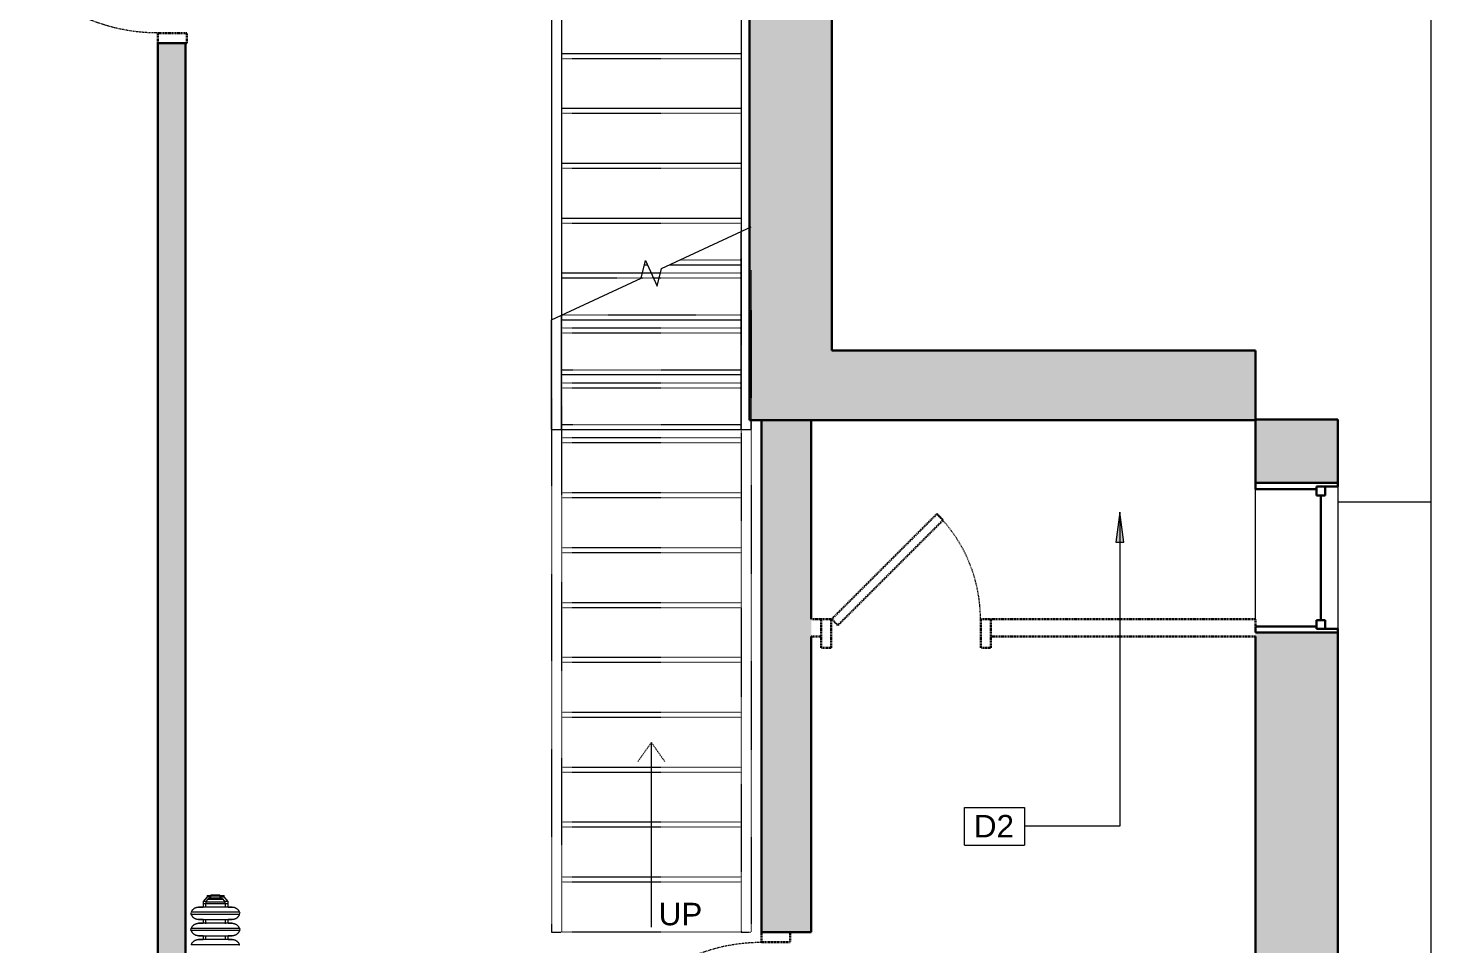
# Model space of a CAD drawing. Header units: inches. Extents: x -1176 to 1507, y -2527 to 978.
# Drawn here: x 1066.7 to 1347.8, y 178.3 to 362 of the extents above; entities that cross this region are included whole.
import ezdxf

# ---------------------------------------------------------------- set-up
doc = ezdxf.new("R2010")
doc.units = ezdxf.units.IN
doc.header["$MEASUREMENT"] = 0
for name, pattern in [('Dash 1_16_', [0.125, 0.0625, -0.0625]), ('Demolished', [0.1875, 0.125, -0.0625]), ('Overhead 1_16_', [0.101562, 0.0625, -0.039062])]:
    doc.linetypes.add(name, pattern=pattern)
for name, color, linetype, lineweight in [('A-ANNO-KEYN', 231, 'Continuous', 9), ('A-DETL', 90, 'Continuous', 9), ('A-DOOR', 31, 'Continuous', 18), ('A-DOOR-FRAM', 31, 'Continuous', 30), ('A-GENM', 13, 'Continuous', 18), ('A-GLAZ', 151, 'Continuous', 18), ('A-WALL', 113, 'Continuous', 18), ('A-WALL-PATT', 111, 'Continuous', 18), ('G-ANNO-TEXT', 231, 'Continuous', 9), ('I-WALL', 2, 'Continuous', 18), ('S-STRS', 31, 'Continuous', 18), ('S-STRS-MBND', 31, 'Demolished', 9)]:
    doc.layers.add(name, color=color, linetype=linetype, lineweight=lineweight)
doc.styles.add('Arial', font='arial.ttf', dxfattribs={"height": 4.5})
doc.styles.add('Swis721 Lt BT', font='swissl.ttf', dxfattribs={"height": 4.5})

# ---------------------------------------------------------------- blocks, each defined once
blk = doc.blocks.new('Single Flush - D2 2_6_ X 8_-8253009-3rd Floor Demo')
at = {"layer": 'A-DOOR', "color": 250, "linetype": 'Demolished', "lineweight": 30}
for p, q in [((-7.41, -21.59), (13.67, -0.51)), ((14.91, -1.75), (-6.17, -22.83)), ((13.67, -0.51), (14.91, -1.75)), ((-6.17, -22.83), (-7.41, -21.59))]:
    blk.add_line(p, q, dxfattribs=at)
at = {"layer": 'A-DOOR', "color": 7, "linetype": 'Demolished', "lineweight": 9}
blk.add_arc((14.91, -1.75), 29.81, 179.5, 225, dxfattribs=at)
at = {"layer": 'A-DOOR-FRAM', "color": 250, "linetype": 'Demolished'}
for p, q in [((-17, 4), (-17, -1.75)), ((-17, 4), (-15, 4)), ((-15, 4), (-15, -1.75)), ((15, 4), (15, -1.75)), ((15, 4), (17, 4)), ((17, 4), (17, -1.75)), ((-17, -1.75), (-15, -1.75)), ((15, -1.75), (17, -1.75))]:
    blk.add_line(p, q, dxfattribs=at)
blk = doc.blocks.new('Single Flush - OTJ_SOLIDFLUSH_ALUM 3_ 5-6692834-3rd Floor Demo')
at = {"layer": 'A-DOOR', "color": 250, "linetype": 'Demolished', "lineweight": 30}
for p, q in [((-7.62, 28.78), (-8.86, 27.54)), ((18.41, 2.75), (-7.62, 28.78)), ((-8.86, 27.54), (17.17, 1.51)), ((17.17, 1.51), (18.41, 2.75))]:
    blk.add_line(p, q, dxfattribs=at)
at = {"layer": 'A-DOOR', "color": 7, "linetype": 'Demolished', "lineweight": 9}
blk.add_arc((18.41, 2.75), 36.81, 135, 180.5, dxfattribs=at)
at = {"layer": 'A-DOOR-FRAM', "color": 250, "linetype": 'Demolished'}
for p, q in [((-20.5, -3), (-20.5, 2.75)), ((-20.5, 2.75), (-18.5, 2.75)), ((-18.5, -3), (-18.5, 2.75)), ((18.5, -3), (18.5, 2.75)), ((18.5, 2.75), (20.5, 2.75)), ((20.5, -3), (20.5, 2.75)), ((-20.5, -3), (-18.5, -3)), ((18.5, -3), (20.5, -3))]:
    blk.add_line(p, q, dxfattribs=at)
blk = doc.blocks.new('Double Hung - 30_ x 48_-6971309-3rd Floor Demo')
at = {"layer": 'A-GLAZ', "color": 8, "lineweight": 30}
for p, q in [((-15, 8.25), (-14.25, 8.25)), ((-14.25, 4), (-14.25, 8.25)), ((-14.25, 5.75), (-14.25, 4)), ((-14.25, 5.75), (-12.5, 5.75)), ((-12.5, 5.75), (-12.5, 4)), ((12.5, 5.75), (12.5, 4)), ((14.25, 5.75), (12.5, 5.75)), ((14.25, 4), (14.25, 8.25)), ((15, 8.25), (14.25, 8.25)), ((14.25, 5.75), (14.25, 4)), ((-14.25, 4), (-12.5, 4)), ((-14.25, 4), (-13.75, 4)), ((-13.75, -8.25), (-13.75, 4)), ((-12.5, 4.875), (12.5, 4.875)), ((14.25, 4), (12.5, 4)), ((13.75, 4), (14.25, 4)), ((13.75, 4), (13.75, -8.25)), ((-13.75, -8.25), (-15, -8.25)), ((13.75, -8.25), (15, -8.25))]:
    blk.add_line(p, q, dxfattribs=at)
blk = doc.blocks.new('Cast_Iron_Radiator_8182 - Cast_Iron_Radiator_8182-7588421-3rd Floor Demo')
at = {"layer": 'A-GENM', "lineweight": 9}
for p, q in [((7.47, 4.81), (7.44, 4.85)), ((7.47, 1), (7.47, 4.81)), ((10.31, 4.85), (10.28, 4.81)), ((10.28, 1), (10.28, 4.81)), ((10.38, 4.91), (10.38, 4.92)), ((10.5, 4.93), (10.46, 4.93)), ((10.54, 4.93), (10.5, 4.93)), ((10.72, 4.81), (10.69, 4.85)), ((10.72, 1), (10.72, 4.81)), ((13.56, 4.85), (13.53, 4.81)), ((13.53, 1), (13.53, 4.81)), ((13.75, 4.93), (13.71, 4.93)), ((13.79, 4.93), (13.75, 4.93)), ((13.97, 4.81), (13.94, 4.85)), ((13.97, 1), (13.97, 4.81)), ((7.47, -1), (7.47, 1)), ((9.32, 2), (8.43, 2)), ((9.25, 2.44), (8.5, 2.44)), ((8.5, -1), (8.5, 1)), ((9.25, 1), (9.25, -1)), ((10.28, -1), (10.28, 1)), ((10.72, -1), (10.72, 1)), ((12.57, 2), (11.68, 2)), ((12.5, 2.44), (11.75, 2.44)), ((11.75, -1), (11.75, 1)), ((12.5, 1), (12.5, -1)), ((13.53, -1), (13.53, 1)), ((13.97, -1), (13.97, 1)), ((15.7, 2), (14.93, 2)), ((15.7, 2.44), (15, 2.44)), ((15, -1), (15, 1)), ((16.11, 2.44), (15.7, 2.44)), ((15.7, 2.44), (15.7, 2.29)), ((15.7, 2.3), (15.7, 2.19)), ((15.7, 2.19), (15.7, 2.01)), ((15.7, 2), (15.7, -2)), ((16.07, 1.93), (15.7, 1.93)), ((16.62, 1.55), (16.07, 1.93)), ((16.07, 1.93), (16.07, -1.93)), ((17.06, 1.63), (16.11, 2.44)), ((16.11, 1.94), (16.11, 2.44)), ((16.85, 0.99), (16.62, 1.55)), ((16.62, 1.55), (16.62, -1.55)), ((17.27, 0.99), (16.85, 0.99)), ((16.85, 0.99), (16.85, -0.99)), ((17.31, 1.63), (17.06, 1.63)), ((17.06, 1.63), (17.06, 1.03)), ((17.45, 0.82), (17.27, 0.99)), ((17.27, 0.99), (17.27, -0.99)), ((17.31, 1.63), (17.31, 0.98)), ((17.45, 0.82), (17.45, -0.82)), ((7.47, -4.81), (7.47, -1)), ((8.43, -2), (9.32, -2)), ((8.5, -2.56), (9.25, -2.56)), ((10.28, -4.81), (10.28, -1)), ((10.72, -4.81), (10.72, -1)), ((11.68, -2), (12.57, -2)), ((11.75, -2.56), (12.5, -2.56)), ((13.53, -4.81), (13.53, -1)), ((13.97, -4.81), (13.97, -1)), ((14.93, -2), (15.7, -2)), ((15, -2.56), (15.7, -2.56)), ((15.7, -1.93), (16.07, -1.93)), ((15.7, -2.02), (15.7, -2.29)), ((15.7, -2.3), (15.7, -2.45)), ((15.7, -2.44), (15.7, -2.55)), ((15.7, -2.56), (15.7, -2.57)), ((15.7, -2.57), (16.11, -2.57)), ((16.07, -1.93), (16.62, -1.55)), ((16.11, -2.57), (17.06, -1.77)), ((16.11, -2.57), (16.11, -1.92)), ((16.62, -1.55), (16.85, -0.99)), ((16.85, -0.99), (17.27, -0.99)), ((17.06, -1.01), (17.06, -1.77)), ((17.06, -1.77), (17.31, -1.77)), ((17.27, -0.99), (17.45, -0.82)), ((17.31, -0.96), (17.31, -1.77)), ((7.44, -4.85), (7.47, -4.81)), ((10.28, -4.81), (10.31, -4.85)), ((10.46, -4.93), (10.5, -4.93)), ((10.5, -4.93), (10.54, -4.93)), ((10.69, -4.85), (10.72, -4.81)), ((13.53, -4.81), (13.56, -4.85)), ((13.71, -4.93), (13.75, -4.93)), ((13.75, -4.93), (13.79, -4.93)), ((13.94, -4.85), (13.97, -4.81))]:
    blk.add_line(p, q, dxfattribs=at)
at = {"layer": 'A-GENM', "lineweight": 9, "flags": 128}
for points in [[(7.42, 4.88), (7.43, 4.87), (7.43, 4.87), (7.43, 4.86), (7.44, 4.85), (7.44, 4.85)], [(7.47, 4.81), (7.52, 4.79), (7.58, 4.77), (7.64, 4.74), (7.69, 4.72), (7.74, 4.69), (7.79, 4.66)], [(7.79, 4.66), (7.84, 4.62), (7.89, 4.59), (7.94, 4.55), (7.99, 4.51), (8.03, 4.47), (8.07, 4.43), (8.11, 4.39), (8.15, 4.34), (8.19, 4.3), (8.23, 4.25), (8.26, 4.2), (8.29, 4.15), (8.32, 4.1), (8.35, 4.04), (8.37, 3.99), (8.4, 3.93), (8.42, 3.88), (8.44, 3.82), (8.45, 3.76), (8.47, 3.7), (8.48, 3.64), (8.49, 3.58), (8.5, 3.52), (8.5, 3.47), (8.5, 3.41), (8.5, 3.38)], [(8.5, 3.38), (8.5, 3.38), (8.5, 3.38), (8.5, 3.37), (8.5, 3.35), (8.5, 3.34), (8.5, 3.31), (8.5, 3.29), (8.5, 3.26), (8.5, 3.23), (8.5, 3.19), (8.5, 3.16), (8.5, 3.11), (8.5, 3.07), (8.5, 3.02), (8.5, 2.97), (8.5, 2.91), (8.5, 2.85), (8.5, 2.79), (8.5, 2.73), (8.5, 2.66), (8.5, 2.59), (8.5, 2.52), (8.5, 2.44)], [(8.5, 1), (8.5, 1.1), (8.5, 1.19), (8.5, 1.29), (8.5, 1.38), (8.5, 1.47), (8.5, 1.57), (8.5, 1.66), (8.5, 1.75), (8.5, 1.84), (8.5, 1.93), (8.5, 2.02), (8.5, 2.1), (8.5, 2.18), (8.5, 2.27), (8.5, 2.35), (8.5, 2.42), (8.5, 2.5), (8.5, 2.57), (8.5, 2.64), (8.5, 2.71), (8.5, 2.77), (8.5, 2.84), (8.5, 2.9), (8.5, 2.95), (8.5, 3.01), (8.5, 3.06), (8.5, 3.1), (8.5, 3.15), (8.5, 3.18), (8.5, 3.22), (8.5, 3.25), (8.5, 3.28), (8.5, 3.31), (8.5, 3.33), (8.5, 3.35), (8.5, 3.36), (8.5, 3.37), (8.5, 3.38), (8.5, 3.38), (8.5, 3.38)], [(9.25, 3.38), (9.25, 3.44), (9.25, 3.5), (9.26, 3.56), (9.27, 3.62), (9.28, 3.68), (9.29, 3.74), (9.31, 3.8), (9.32, 3.85), (9.34, 3.91), (9.37, 3.97), (9.39, 4.02), (9.42, 4.08), (9.45, 4.13), (9.48, 4.18), (9.51, 4.23), (9.54, 4.28), (9.58, 4.33), (9.62, 4.37), (9.66, 4.42), (9.7, 4.46), (9.75, 4.5), (9.79, 4.54), (9.84, 4.58), (9.89, 4.61), (9.94, 4.65), (9.99, 4.68), (10.04, 4.71), (10.09, 4.73), (10.15, 4.76), (10.2, 4.78), (10.26, 4.8)], [(9.25, 2.44), (9.25, 2.5), (9.25, 2.57), (9.25, 2.64), (9.25, 2.71), (9.25, 2.77), (9.25, 2.84), (9.25, 2.9), (9.25, 2.95), (9.25, 3.01), (9.25, 3.06), (9.25, 3.1), (9.25, 3.15), (9.25, 3.18), (9.25, 3.22), (9.25, 3.25), (9.25, 3.28), (9.25, 3.31), (9.25, 3.33), (9.25, 3.35), (9.25, 3.36), (9.25, 3.37), (9.25, 3.38), (9.25, 3.38), (9.25, 3.38)], [(9.25, 3.38), (9.25, 3.38), (9.25, 3.38), (9.25, 3.37), (9.25, 3.35), (9.25, 3.34), (9.25, 3.31), (9.25, 3.29), (9.25, 3.26), (9.25, 3.23), (9.25, 3.19), (9.25, 3.16), (9.25, 3.11), (9.25, 3.07), (9.25, 3.02), (9.25, 2.97), (9.25, 2.91), (9.25, 2.85), (9.25, 2.79), (9.25, 2.73), (9.25, 2.66), (9.25, 2.59), (9.25, 2.52), (9.25, 2.44), (9.25, 2.37), (9.25, 2.29), (9.25, 2.21), (9.25, 2.12), (9.25, 2.04), (9.25, 1.95), (9.25, 1.86), (9.25, 1.77), (9.25, 1.68), (9.25, 1.59), (9.25, 1.5), (9.25, 1.41), (9.25, 1.31), (9.25, 1.22), (9.25, 1.12), (9.25, 1.03), (9.25, 1)], [(10.31, 4.85), (10.31, 4.85), (10.32, 4.86), (10.32, 4.87), (10.33, 4.87), (10.33, 4.88)], [(10.34, 4.89), (10.35, 4.89), (10.35, 4.9), (10.36, 4.9), (10.37, 4.9)], [(10.38, 4.92), (10.39, 4.92), (10.4, 4.92), (10.41, 4.92), (10.41, 4.93)], [(10.59, 4.93), (10.6, 4.92), (10.6, 4.92), (10.61, 4.92), (10.62, 4.91), (10.62, 4.91)], [(10.64, 4.9), (10.64, 4.9), (10.65, 4.9), (10.65, 4.89), (10.66, 4.89)], [(10.67, 4.88), (10.68, 4.87), (10.68, 4.87), (10.68, 4.86), (10.69, 4.85), (10.69, 4.85)], [(10.72, 4.81), (10.77, 4.79), (10.83, 4.77), (10.89, 4.74), (10.94, 4.72), (10.99, 4.69), (11.04, 4.66), (11.09, 4.62), (11.14, 4.59), (11.19, 4.55), (11.24, 4.51), (11.28, 4.47), (11.32, 4.43), (11.36, 4.39), (11.4, 4.34), (11.44, 4.3), (11.48, 4.25), (11.51, 4.2), (11.54, 4.15), (11.57, 4.1), (11.6, 4.04), (11.62, 3.99), (11.65, 3.93), (11.67, 3.88), (11.69, 3.82), (11.7, 3.76), (11.72, 3.7), (11.73, 3.64), (11.74, 3.58), (11.75, 3.52), (11.75, 3.47), (11.75, 3.41), (11.75, 3.38)], [(11.75, 3.38), (11.75, 3.38), (11.75, 3.38), (11.75, 3.37), (11.75, 3.35), (11.75, 3.34), (11.75, 3.31), (11.75, 3.29), (11.75, 3.26), (11.75, 3.23), (11.75, 3.19), (11.75, 3.16), (11.75, 3.11), (11.75, 3.07), (11.75, 3.02), (11.75, 2.97), (11.75, 2.91), (11.75, 2.85), (11.75, 2.79), (11.75, 2.73), (11.75, 2.66), (11.75, 2.59), (11.75, 2.52), (11.75, 2.44)], [(11.75, 1), (11.75, 1.1), (11.75, 1.19), (11.75, 1.29), (11.75, 1.38), (11.75, 1.47), (11.75, 1.57), (11.75, 1.66), (11.75, 1.75), (11.75, 1.84), (11.75, 1.93), (11.75, 2.02), (11.75, 2.1), (11.75, 2.18), (11.75, 2.27), (11.75, 2.35), (11.75, 2.42), (11.75, 2.5), (11.75, 2.57), (11.75, 2.64), (11.75, 2.71), (11.75, 2.77), (11.75, 2.84), (11.75, 2.9), (11.75, 2.95), (11.75, 3.01), (11.75, 3.06), (11.75, 3.1), (11.75, 3.15), (11.75, 3.18), (11.75, 3.22), (11.75, 3.25), (11.75, 3.28), (11.75, 3.31), (11.75, 3.33), (11.75, 3.35), (11.75, 3.36), (11.75, 3.37), (11.75, 3.38), (11.75, 3.38), (11.75, 3.38)], [(12.5, 3.38), (12.5, 3.44), (12.5, 3.5), (12.51, 3.56), (12.52, 3.62), (12.53, 3.68), (12.54, 3.74), (12.56, 3.8), (12.57, 3.85), (12.59, 3.91), (12.62, 3.97), (12.64, 4.02), (12.67, 4.08), (12.7, 4.13), (12.73, 4.18), (12.76, 4.23), (12.79, 4.28), (12.83, 4.33), (12.87, 4.37), (12.91, 4.42), (12.95, 4.46), (13, 4.5), (13.04, 4.54), (13.09, 4.58), (13.14, 4.61), (13.19, 4.65), (13.24, 4.68), (13.29, 4.71), (13.34, 4.73), (13.4, 4.76), (13.45, 4.78), (13.51, 4.8)], [(12.5, 2.44), (12.5, 2.5), (12.5, 2.57), (12.5, 2.64), (12.5, 2.71), (12.5, 2.77), (12.5, 2.84), (12.5, 2.9), (12.5, 2.95), (12.5, 3.01), (12.5, 3.06), (12.5, 3.1), (12.5, 3.15), (12.5, 3.18), (12.5, 3.22), (12.5, 3.25), (12.5, 3.28), (12.5, 3.31), (12.5, 3.33), (12.5, 3.35), (12.5, 3.36), (12.5, 3.37), (12.5, 3.38), (12.5, 3.38), (12.5, 3.38)], [(12.5, 3.38), (12.5, 3.38), (12.5, 3.38), (12.5, 3.37), (12.5, 3.35), (12.5, 3.34), (12.5, 3.31), (12.5, 3.29), (12.5, 3.26), (12.5, 3.23), (12.5, 3.19), (12.5, 3.16), (12.5, 3.11), (12.5, 3.07), (12.5, 3.02), (12.5, 2.97), (12.5, 2.91), (12.5, 2.85), (12.5, 2.79), (12.5, 2.73), (12.5, 2.66), (12.5, 2.59), (12.5, 2.52), (12.5, 2.44), (12.5, 2.37), (12.5, 2.29), (12.5, 2.21), (12.5, 2.12), (12.5, 2.04), (12.5, 1.95), (12.5, 1.86), (12.5, 1.77), (12.5, 1.68), (12.5, 1.59), (12.5, 1.5), (12.5, 1.41), (12.5, 1.31), (12.5, 1.22), (12.5, 1.12), (12.5, 1.03), (12.5, 1)], [(13.56, 4.85), (13.56, 4.85), (13.57, 4.86), (13.57, 4.87), (13.58, 4.87), (13.58, 4.88)], [(13.59, 4.89), (13.6, 4.89), (13.6, 4.9), (13.61, 4.9), (13.62, 4.9)], [(13.63, 4.91), (13.63, 4.92), (13.64, 4.92), (13.65, 4.92), (13.66, 4.92), (13.66, 4.93)], [(13.84, 4.93), (13.85, 4.92), (13.85, 4.92), (13.86, 4.92), (13.87, 4.91), (13.87, 4.91)], [(13.89, 4.9), (13.89, 4.9), (13.9, 4.9), (13.9, 4.89), (13.91, 4.89)], [(13.92, 4.88), (13.93, 4.87), (13.93, 4.87), (13.93, 4.86), (13.94, 4.85), (13.94, 4.85)], [(13.97, 4.81), (14.02, 4.79), (14.08, 4.77), (14.14, 4.74), (14.19, 4.72), (14.24, 4.69), (14.29, 4.66), (14.34, 4.62), (14.39, 4.59), (14.44, 4.55), (14.49, 4.51), (14.53, 4.47), (14.57, 4.43), (14.61, 4.39), (14.65, 4.34), (14.69, 4.3), (14.73, 4.25), (14.76, 4.2), (14.79, 4.15), (14.82, 4.1), (14.85, 4.04), (14.87, 3.99), (14.9, 3.93), (14.92, 3.88), (14.94, 3.82), (14.95, 3.76), (14.97, 3.7), (14.98, 3.64), (14.99, 3.58), (15, 3.52), (15, 3.47), (15, 3.41), (15, 3.38)], [(15, 3.38), (15, 3.38), (15, 3.38), (15, 3.37), (15, 3.35), (15, 3.34), (15, 3.31), (15, 3.29), (15, 3.26), (15, 3.23), (15, 3.19), (15, 3.16), (15, 3.11), (15, 3.07), (15, 3.02), (15, 2.97), (15, 2.91), (15, 2.85), (15, 2.79), (15, 2.73), (15, 2.66), (15, 2.59), (15, 2.52), (15, 2.44)], [(15, 1), (15, 1.1), (15, 1.19), (15, 1.29), (15, 1.38), (15, 1.47), (15, 1.57), (15, 1.66), (15, 1.75), (15, 1.84), (15, 1.93), (15, 2.02), (15, 2.1), (15, 2.18), (15, 2.27), (15, 2.35), (15, 2.42), (15, 2.5), (15, 2.57), (15, 2.64), (15, 2.71), (15, 2.77), (15, 2.84), (15, 2.9), (15, 2.95), (15, 3.01), (15, 3.06), (15, 3.1), (15, 3.15), (15, 3.18), (15, 3.22), (15, 3.25), (15, 3.28), (15, 3.31), (15, 3.33), (15, 3.35), (15, 3.36), (15, 3.37), (15, 3.38), (15, 3.38), (15, 3.38)], [(8.5, -3.38), (8.5, -3.38), (8.5, -3.38), (8.5, -3.37), (8.5, -3.35), (8.5, -3.34), (8.5, -3.31), (8.5, -3.29), (8.5, -3.26), (8.5, -3.23), (8.5, -3.19), (8.5, -3.16), (8.5, -3.11), (8.5, -3.07), (8.5, -3.02), (8.5, -2.97), (8.5, -2.91), (8.5, -2.85), (8.5, -2.79), (8.5, -2.73), (8.5, -2.66), (8.5, -2.59), (8.5, -2.52), (8.5, -2.44), (8.5, -2.37), (8.5, -2.29), (8.5, -2.21), (8.5, -2.12), (8.5, -2.04), (8.5, -1.95), (8.5, -1.86), (8.5, -1.77), (8.5, -1.68), (8.5, -1.59), (8.5, -1.5), (8.5, -1.41), (8.5, -1.31), (8.5, -1.22), (8.5, -1.12), (8.5, -1.03), (8.5, -1)], [(8.5, -2.57), (8.5, -2.57), (8.5, -2.64), (8.5, -2.71), (8.5, -2.77), (8.5, -2.84), (8.5, -2.9), (8.5, -2.95), (8.5, -3.01), (8.5, -3.06), (8.5, -3.1), (8.5, -3.15), (8.5, -3.18), (8.5, -3.22), (8.5, -3.25), (8.5, -3.28), (8.5, -3.31), (8.5, -3.33), (8.5, -3.35), (8.5, -3.36), (8.5, -3.37), (8.5, -3.38), (8.5, -3.38), (8.5, -3.38)], [(9.25, -1), (9.25, -1.1), (9.25, -1.19), (9.25, -1.29), (9.25, -1.38), (9.25, -1.47), (9.25, -1.57), (9.25, -1.66), (9.25, -1.75), (9.25, -1.84), (9.25, -1.93), (9.25, -2.02), (9.25, -2.1), (9.25, -2.18), (9.25, -2.27), (9.25, -2.35), (9.25, -2.42), (9.25, -2.5), (9.25, -2.57), (9.25, -2.64), (9.25, -2.71), (9.25, -2.77), (9.25, -2.84), (9.25, -2.9), (9.25, -2.95), (9.25, -3.01), (9.25, -3.06), (9.25, -3.1), (9.25, -3.15), (9.25, -3.18), (9.25, -3.22), (9.25, -3.25), (9.25, -3.28), (9.25, -3.31), (9.25, -3.33), (9.25, -3.35), (9.25, -3.36), (9.25, -3.37), (9.25, -3.38), (9.25, -3.38), (9.25, -3.38)], [(9.25, -3.38), (9.25, -3.38), (9.25, -3.38), (9.25, -3.37), (9.25, -3.35), (9.25, -3.34), (9.25, -3.31), (9.25, -3.29), (9.25, -3.26), (9.25, -3.23), (9.25, -3.19), (9.25, -3.16), (9.25, -3.11), (9.25, -3.07), (9.25, -3.02), (9.25, -2.97), (9.25, -2.91), (9.25, -2.85), (9.25, -2.79), (9.25, -2.73), (9.25, -2.66), (9.25, -2.59), (9.25, -2.57)], [(11.75, -3.38), (11.75, -3.38), (11.75, -3.38), (11.75, -3.37), (11.75, -3.35), (11.75, -3.34), (11.75, -3.31), (11.75, -3.29), (11.75, -3.26), (11.75, -3.23), (11.75, -3.19), (11.75, -3.16), (11.75, -3.11), (11.75, -3.07), (11.75, -3.02), (11.75, -2.97), (11.75, -2.91), (11.75, -2.85), (11.75, -2.79), (11.75, -2.73), (11.75, -2.66), (11.75, -2.59), (11.75, -2.52), (11.75, -2.44), (11.75, -2.37), (11.75, -2.29), (11.75, -2.21), (11.75, -2.12), (11.75, -2.04), (11.75, -1.95), (11.75, -1.86), (11.75, -1.77), (11.75, -1.68), (11.75, -1.59), (11.75, -1.5), (11.75, -1.41), (11.75, -1.31), (11.75, -1.22), (11.75, -1.12), (11.75, -1.03), (11.75, -1)], [(11.75, -2.57), (11.75, -2.57), (11.75, -2.64), (11.75, -2.71), (11.75, -2.77), (11.75, -2.84), (11.75, -2.9), (11.75, -2.95), (11.75, -3.01), (11.75, -3.06), (11.75, -3.1), (11.75, -3.15), (11.75, -3.18), (11.75, -3.22), (11.75, -3.25), (11.75, -3.28), (11.75, -3.31), (11.75, -3.33), (11.75, -3.35), (11.75, -3.36), (11.75, -3.37), (11.75, -3.38), (11.75, -3.38), (11.75, -3.38)], [(12.5, -1), (12.5, -1.1), (12.5, -1.19), (12.5, -1.29), (12.5, -1.38), (12.5, -1.47), (12.5, -1.57), (12.5, -1.66), (12.5, -1.75), (12.5, -1.84), (12.5, -1.93), (12.5, -2.02), (12.5, -2.1), (12.5, -2.18), (12.5, -2.27), (12.5, -2.35), (12.5, -2.42), (12.5, -2.5), (12.5, -2.57), (12.5, -2.64), (12.5, -2.71), (12.5, -2.77), (12.5, -2.84), (12.5, -2.9), (12.5, -2.95), (12.5, -3.01), (12.5, -3.06), (12.5, -3.1), (12.5, -3.15), (12.5, -3.18), (12.5, -3.22), (12.5, -3.25), (12.5, -3.28), (12.5, -3.31), (12.5, -3.33), (12.5, -3.35), (12.5, -3.36), (12.5, -3.37), (12.5, -3.38), (12.5, -3.38), (12.5, -3.38)], [(12.5, -3.38), (12.5, -3.38), (12.5, -3.38), (12.5, -3.37), (12.5, -3.35), (12.5, -3.34), (12.5, -3.31), (12.5, -3.29), (12.5, -3.26), (12.5, -3.23), (12.5, -3.19), (12.5, -3.16), (12.5, -3.11), (12.5, -3.07), (12.5, -3.02), (12.5, -2.97), (12.5, -2.91), (12.5, -2.85), (12.5, -2.79), (12.5, -2.73), (12.5, -2.66), (12.5, -2.59), (12.5, -2.57)], [(15, -3.38), (15, -3.38), (15, -3.38), (15, -3.37), (15, -3.35), (15, -3.34), (15, -3.31), (15, -3.29), (15, -3.26), (15, -3.23), (15, -3.19), (15, -3.16), (15, -3.11), (15, -3.07), (15, -3.02), (15, -2.97), (15, -2.91), (15, -2.85), (15, -2.79), (15, -2.73), (15, -2.66), (15, -2.59), (15, -2.52), (15, -2.44), (15, -2.37), (15, -2.29), (15, -2.21), (15, -2.12), (15, -2.04), (15, -1.95), (15, -1.86), (15, -1.77), (15, -1.68), (15, -1.59), (15, -1.5), (15, -1.41), (15, -1.31), (15, -1.22), (15, -1.12), (15, -1.03), (15, -1)], [(15, -2.57), (15, -2.57), (15, -2.64), (15, -2.71), (15, -2.77), (15, -2.84), (15, -2.9), (15, -2.95), (15, -3.01), (15, -3.06), (15, -3.1), (15, -3.15), (15, -3.18), (15, -3.22), (15, -3.25), (15, -3.28), (15, -3.31), (15, -3.33), (15, -3.35), (15, -3.36), (15, -3.37), (15, -3.38), (15, -3.38), (15, -3.38)], [(7.44, -4.85), (7.44, -4.85), (7.43, -4.86), (7.43, -4.87), (7.42, -4.87), (7.42, -4.88)], [(8.5, -3.38), (8.5, -3.44), (8.5, -3.5), (8.49, -3.56), (8.48, -3.62), (8.47, -3.68), (8.46, -3.74), (8.44, -3.8), (8.43, -3.85), (8.41, -3.91), (8.38, -3.97), (8.36, -4.02), (8.33, -4.08), (8.3, -4.13), (8.27, -4.18), (8.24, -4.23), (8.21, -4.28), (8.17, -4.33), (8.13, -4.37), (8.09, -4.42), (8.05, -4.46), (8, -4.5), (7.96, -4.54), (7.91, -4.58), (7.86, -4.61), (7.81, -4.65), (7.76, -4.68), (7.71, -4.71), (7.66, -4.73), (7.6, -4.76), (7.55, -4.78), (7.49, -4.8)], [(10.28, -4.81), (10.23, -4.79), (10.17, -4.77), (10.11, -4.74), (10.06, -4.72), (10.01, -4.69), (9.96, -4.66), (9.91, -4.62), (9.86, -4.59), (9.81, -4.55), (9.76, -4.51), (9.72, -4.47), (9.68, -4.43), (9.64, -4.39), (9.6, -4.34), (9.56, -4.3), (9.52, -4.25), (9.49, -4.2), (9.46, -4.15), (9.43, -4.1), (9.4, -4.04), (9.38, -3.99), (9.35, -3.93), (9.33, -3.88), (9.31, -3.82), (9.3, -3.76), (9.28, -3.7), (9.27, -3.64), (9.26, -3.58), (9.25, -3.52), (9.25, -3.47), (9.25, -3.41), (9.25, -3.38)], [(10.33, -4.88), (10.32, -4.87), (10.32, -4.87), (10.32, -4.86), (10.31, -4.85), (10.31, -4.85)], [(10.36, -4.9), (10.36, -4.9), (10.35, -4.9), (10.35, -4.89), (10.34, -4.89)], [(10.41, -4.93), (10.4, -4.92), (10.4, -4.92), (10.39, -4.92), (10.38, -4.91), (10.38, -4.91)], [(10.62, -4.91), (10.62, -4.92), (10.61, -4.92), (10.6, -4.92), (10.59, -4.92), (10.59, -4.93)], [(10.66, -4.89), (10.65, -4.89), (10.65, -4.9), (10.64, -4.9), (10.63, -4.9)], [(10.69, -4.85), (10.69, -4.85), (10.68, -4.86), (10.68, -4.87), (10.67, -4.87), (10.67, -4.88)], [(11.75, -3.38), (11.75, -3.44), (11.75, -3.5), (11.74, -3.56), (11.73, -3.62), (11.72, -3.68), (11.71, -3.74), (11.69, -3.8), (11.68, -3.85), (11.66, -3.91), (11.63, -3.97), (11.61, -4.02), (11.58, -4.08), (11.55, -4.13), (11.52, -4.18), (11.49, -4.23), (11.46, -4.28), (11.42, -4.33), (11.38, -4.37), (11.34, -4.42), (11.3, -4.46), (11.25, -4.5), (11.21, -4.54), (11.16, -4.58), (11.11, -4.61), (11.06, -4.65), (11.01, -4.68), (10.96, -4.71), (10.91, -4.73), (10.85, -4.76), (10.8, -4.78), (10.74, -4.8)], [(13.53, -4.81), (13.48, -4.79), (13.42, -4.77), (13.36, -4.74), (13.31, -4.72), (13.26, -4.69), (13.21, -4.66), (13.16, -4.62), (13.11, -4.59), (13.06, -4.55), (13.01, -4.51), (12.97, -4.47), (12.93, -4.43), (12.89, -4.39), (12.85, -4.34), (12.81, -4.3), (12.77, -4.25), (12.74, -4.2), (12.71, -4.15), (12.68, -4.1), (12.65, -4.04), (12.63, -3.99), (12.6, -3.93), (12.58, -3.88), (12.56, -3.82), (12.55, -3.76), (12.53, -3.7), (12.52, -3.64), (12.51, -3.58), (12.5, -3.52), (12.5, -3.47), (12.5, -3.41), (12.5, -3.38)], [(13.58, -4.88), (13.57, -4.87), (13.57, -4.87), (13.57, -4.86), (13.56, -4.85), (13.56, -4.85)], [(13.61, -4.9), (13.61, -4.9), (13.6, -4.9), (13.6, -4.89), (13.59, -4.89)], [(13.66, -4.93), (13.65, -4.92), (13.65, -4.92), (13.64, -4.92), (13.63, -4.91), (13.63, -4.91)], [(13.87, -4.91), (13.87, -4.92), (13.86, -4.92), (13.85, -4.92), (13.84, -4.92), (13.84, -4.93)], [(13.91, -4.89), (13.9, -4.89), (13.9, -4.9), (13.89, -4.9), (13.88, -4.9)], [(13.94, -4.85), (13.94, -4.85), (13.93, -4.86), (13.93, -4.87), (13.92, -4.87), (13.92, -4.88)], [(15, -3.38), (15, -3.44), (15, -3.5), (14.99, -3.56), (14.98, -3.62), (14.97, -3.68), (14.96, -3.74), (14.94, -3.8), (14.93, -3.85), (14.91, -3.91), (14.88, -3.97), (14.86, -4.02), (14.83, -4.08), (14.8, -4.13), (14.77, -4.18), (14.74, -4.23), (14.71, -4.28), (14.67, -4.33), (14.63, -4.37), (14.59, -4.42), (14.55, -4.46), (14.5, -4.5), (14.46, -4.54), (14.41, -4.58), (14.36, -4.61), (14.31, -4.65), (14.26, -4.68), (14.21, -4.71), (14.16, -4.73), (14.1, -4.76), (14.05, -4.78), (13.99, -4.8)]]:
    blk.add_lwpolyline(points, dxfattribs=at)
blk = doc.blocks.new('Single Flush - OTJ_SOLIDFLUSH_ALUM 3 - FR-8111013-3rd Floor Demo')
at = {"layer": 'A-DOOR', "color": 250, "linetype": 'Demolished', "lineweight": 30}
for p, q in [((-8.65, -29.09), (16.67, -3.76)), ((17.91, -5), (-7.42, -30.32)), ((16.67, -3.76), (17.91, -5)), ((-7.42, -30.32), (-8.65, -29.09))]:
    blk.add_line(p, q, dxfattribs=at)
at = {"layer": 'A-DOOR', "color": 7, "linetype": 'Demolished', "lineweight": 9}
blk.add_arc((17.91, -5), 35.81, 179.5, 225, dxfattribs=at)
at = {"layer": 'A-DOOR-FRAM', "color": 250, "linetype": 'Demolished'}
for p, q in [((-20, 0.75), (-20, -5)), ((-20, 0.75), (-18, 0.75)), ((-18, 0.75), (-18, -5)), ((18, 0.75), (18, -5)), ((18, 0.75), (20, 0.75)), ((20, 0.75), (20, -5)), ((-20, -5), (-18, -5)), ((18, -5), (20, -5))]:
    blk.add_line(p, q, dxfattribs=at)
blk = doc.blocks.new('Keynote Tag - Keynote Number - Boxed-135510-3rd Floor Demo')
at = {"layer": 'A-ANNO-KEYN'}
for p, q in [((-0.125, -0.0792), (-0.125, 0.0781)), ((-0.125, 0.0781), (0.125, 0.0781)), ((0.125, 0.0781), (0.125, -0.0792)), ((-0.125, -0.0792), (0.125, -0.0792))]:
    blk.add_line(p, q, dxfattribs=at)

msp = doc.modelspace()

# ---------------------------------------------------------------- hatches: boundary and pattern name
at = {"layer": 'A-ANNO-KEYN'}
msp.add_hatch(color=256, dxfattribs=at).paths.add_polyline_path([(1285.47, 265.01), (1284.68, 259.01), (1286.26, 259.01)], flags=0)
at = {"layer": 'A-WALL-PATT', "lineweight": 9}
h = msp.add_hatch(color=7, dxfattribs=at)
h.paths.add_polyline_path([(1227.74, 283.44), (1227.74, 398.44), (1211.24, 398.44), (1211.24, 283.44)], flags=0)
h.paths.add_polyline_path([(1211.24, 422.44), (1227.74, 422.44), (1227.74, 590.51), (1211.24, 590.51), (1211.24, 428.36)], flags=0)
h = msp.add_hatch(color=7, dxfattribs=at)
h.paths.add_polyline_path([(1092.74, 113.89), (1098.24, 113.89), (1098.24, 359.01), (1092.74, 359.01), (1092.74, 126.58)], flags=0)
h.paths.add_polyline_path([(1092.74, 400.01), (1098.24, 400.01), (1098.24, 566.64), (1092.74, 566.64), (1092.74, 428.36)], flags=0)
msp.add_hatch(color=7, dxfattribs=at).paths.add_polyline_path([(1312.65, 283.44), (1312.65, 297.44), (1227.74, 297.44), (1227.74, 283.44), (1271.58, 283.44)], flags=0)
h = msp.add_hatch(color=7, dxfattribs=at)
h.paths.add_polyline_path([(1219.14, 113.89), (1219.95, 114.89), (1213.65, 114.89), (1213.65, 113.89)], flags=0)
h.paths.add_polyline_path([(1223.65, 180.89), (1223.65, 283.44), (1213.65, 283.44), (1213.65, 180.89)], flags=0)
h = msp.add_hatch(color=7, dxfattribs=at)
h.paths.add_polyline_path([(1312.65, 113.89), (1329.15, 113.89), (1329.15, 123.89), (1312.65, 123.89)], flags=0)
h.paths.add_polyline_path([(1329.15, 153.89), (1329.15, 240.89), (1312.65, 240.89), (1312.65, 153.89)], flags=0)
h.paths.add_polyline_path([(1329.15, 270.89), (1329.15, 283.6), (1312.65, 283.6), (1312.65, 270.89)], flags=0)

# ---------------------------------------------------------------- linework, layer by layer
at = {"layer": 'A-ANNO-KEYN'}
for p, q in [((1285.47, 265.01), (1284.68, 259.01)), ((1286.26, 259.01), (1285.47, 265.01)), ((1285.47, 265.01), (1285.47, 202.08)), ((1284.68, 259.01), (1286.26, 259.01)), ((1285.47, 202.08), (1266.37, 202.11))]:
    msp.add_line(p, q, dxfattribs=at)
at = {"layer": 'A-DETL'}
for p, q in [((1347.81, 539.58), (1347.81, -3.43)), ((1329.15, 267.1), (1347.81, 267.1))]:
    msp.add_line(p, q, dxfattribs=at)
at = {"layer": 'A-DETL', "linetype": 'Dash 1_16_'}
for q in [(1188.87, 215), (1194.32, 215)]:
    msp.add_line((1191.6, 218.89), q, dxfattribs=at)
at = {"layer": 'A-DETL', "lineweight": 18}
msp.add_line((1191.6, 181.89), (1191.6, 218.89), dxfattribs=at)
at = {"layer": 'A-WALL', "color": 8, "lineweight": 30}
for p, q in [((1211.24, 398.44), (1211.24, 283.44)), ((1227.74, 297.44), (1227.74, 398.44)), ((1312.65, 297.44), (1227.74, 297.44)), ((1312.65, 283.6), (1312.65, 297.44)), ((1211.24, 283.44), (1312.65, 283.44)), ((1213.65, 283.44), (1213.65, 180.89)), ((1223.65, 243.6), (1223.65, 283.44)), ((1329.15, 283.6), (1312.65, 283.6)), ((1312.65, 283.44), (1312.65, 270.89)), ((1329.15, 270.89), (1329.15, 283.6)), ((1312.65, 270.89), (1329.15, 270.89)), ((1223.65, 180.89), (1223.65, 240.1)), ((1329.15, 240.89), (1312.65, 240.89)), ((1312.65, 240.1), (1312.65, 160.39)), ((1329.15, 153.89), (1329.15, 240.89)), ((1213.65, 180.89), (1223.65, 180.89))]:
    msp.add_line(p, q, dxfattribs=at)
at = {"layer": 'A-WALL', "lineweight": 9}
for p, q in [((1312.65, 243.6), (1312.65, 270.89)), ((1329.15, 270.89), (1329.15, 240.89))]:
    msp.add_line(p, q, dxfattribs=at)
at = {"layer": 'I-WALL', "color": 8, "lineweight": 30}
for p, q in [((1092.74, 359.01), (1092.74, 113.89)), ((1098.24, 359.01), (1092.74, 359.01)), ((1098.24, 113.89), (1098.24, 359.01))]:
    msp.add_line(p, q, dxfattribs=at)
at = {"layer": 'I-WALL', "color": 250, "linetype": 'Demolished', "lineweight": 30}
for p, q in [((1225.65, 243.6), (1223.65, 243.6)), ((1225.65, 240.1), (1225.65, 243.6)), ((1312.65, 243.6), (1259.65, 243.6)), ((1259.65, 243.6), (1259.65, 240.1)), ((1312.65, 240.89), (1312.65, 243.6)), ((1223.65, 240.1), (1225.65, 240.1)), ((1259.65, 240.1), (1312.65, 240.1))]:
    msp.add_line(p, q, dxfattribs=at)
at = {"layer": 'S-STRS', "lineweight": 9}
for p, q in [((1171.6, 378.89), (1171.6, 303.57)), ((1173.6, 367.89), (1173.6, 356.89)), ((1209.6, 367.89), (1209.6, 356.89)), ((1173.6, 356.89), (1173.6, 345.89)), ((1209.6, 356.89), (1173.6, 356.89)), ((1209.6, 356.89), (1209.6, 345.89)), ((1173.6, 345.89), (1173.6, 334.89)), ((1209.6, 345.89), (1173.6, 345.89)), ((1209.6, 345.89), (1209.6, 334.89)), ((1173.6, 334.89), (1173.6, 323.89)), ((1209.6, 334.89), (1173.6, 334.89)), ((1209.6, 334.89), (1209.6, 323.89)), ((1173.6, 323.89), (1173.6, 312.89)), ((1209.6, 323.89), (1173.6, 323.89)), ((1209.6, 323.89), (1209.6, 321.29)), ((1209.6, 314.58), (1209.6, 321.29)), ((1173.6, 312.89), (1173.6, 304.5)), ((1189.79, 312.89), (1173.6, 312.89)), ((1190.2, 314.58), (1190.81, 314.58)), ((1193.41, 312.89), (1191.6, 312.89)), ((1195.22, 314.58), (1209.6, 314.58)), ((1209.6, 303.58), (1209.6, 314.58)), ((1173.6, 303.58), (1173.6, 304.5)), ((1171.6, 281.58), (1171.6, 303.57)), ((1173.6, 292.58), (1173.6, 303.58)), ((1173.6, 303.58), (1209.6, 303.58)), ((1209.6, 292.58), (1209.6, 303.58)), ((1173.6, 281.58), (1173.6, 292.58)), ((1173.6, 292.58), (1209.6, 292.58)), ((1209.6, 281.58), (1209.6, 292.58)), ((1171.6, 281.58), (1173.6, 281.58)), ((1173.6, 281.58), (1209.6, 281.58)), ((1209.6, 281.58), (1211.6, 281.58)), ((1211.6, 281.58), (1211.6, 283.44))]:
    msp.add_line(p, q, dxfattribs=at)
at = {"layer": 'S-STRS', "linetype": 'Overhead 1_16_', "lineweight": 9}
for p, q in [((1209.6, 355.89), (1173.6, 355.89)), ((1209.6, 344.89), (1173.6, 344.89)), ((1209.6, 333.89), (1173.6, 333.89)), ((1209.6, 322.89), (1173.6, 322.89)), ((1197.37, 315.58), (1209.6, 315.58)), ((1189.45, 311.89), (1173.6, 311.89)), ((1193.16, 311.89), (1192.06, 311.89)), ((1173.78, 304.58), (1209.6, 304.58)), ((1173.6, 293.58), (1209.6, 293.58)), ((1173.6, 282.58), (1209.6, 282.58))]:
    msp.add_line(p, q, dxfattribs=at)
at = {"layer": 'S-STRS-MBND', "linetype": 'Continuous'}
for p, q in [((1193.64, 313.84), (1211.6, 322.22)), ((1189.56, 311.94), (1190.41, 315.44)), ((1190.41, 315.44), (1192.79, 310.34)), ((1192.79, 310.34), (1193.64, 313.84)), ((1171.6, 303.57), (1189.56, 311.94))]:
    msp.add_line(p, q, dxfattribs=at)
at = {"layer": 'S-STRS-MBND', "linetype": 'Overhead 1_16_'}
for p, q in [((1209.6, 321.29), (1209.6, 180.89)), ((1191.6, 312.89), (1189.79, 312.89)), ((1209.6, 312.89), (1193.41, 312.89)), ((1211.6, 313.47), (1211.6, 180.89)), ((1192.06, 311.89), (1189.45, 311.89)), ((1209.6, 311.89), (1193.16, 311.89)), ((1173.6, 304.5), (1173.6, 180.89)), ((1171.6, 303.57), (1171.6, 180.89)), ((1209.6, 301.89), (1173.6, 301.89)), ((1209.6, 300.89), (1173.6, 300.89)), ((1209.6, 290.89), (1173.6, 290.89)), ((1209.6, 289.89), (1173.6, 289.89)), ((1209.6, 279.89), (1173.6, 279.89)), ((1209.6, 278.89), (1173.6, 278.89)), ((1209.6, 268.89), (1173.6, 268.89)), ((1209.6, 267.89), (1173.6, 267.89)), ((1209.6, 257.89), (1173.6, 257.89)), ((1209.6, 256.89), (1173.6, 256.89)), ((1209.6, 246.89), (1173.6, 246.89)), ((1209.6, 245.89), (1173.6, 245.89)), ((1209.6, 235.89), (1173.6, 235.89)), ((1209.6, 234.89), (1173.6, 234.89)), ((1209.6, 224.89), (1173.6, 224.89)), ((1209.6, 223.89), (1173.6, 223.89)), ((1209.6, 213.89), (1173.6, 213.89)), ((1209.6, 212.89), (1173.6, 212.89)), ((1209.6, 202.89), (1173.6, 202.89)), ((1209.6, 201.89), (1173.6, 201.89)), ((1209.6, 191.89), (1173.6, 191.89)), ((1209.6, 190.89), (1173.6, 190.89)), ((1171.6, 180.89), (1173.6, 180.89)), ((1209.6, 180.89), (1173.6, 180.89)), ((1209.6, 180.89), (1211.6, 180.89))]:
    msp.add_line(p, q, dxfattribs=at)

# ---------------------------------------------------------------- block references
at = {"layer": 'A-ANNO-KEYN', "xscale": 47.99999999999997, "yscale": 47.99999999999997, "zscale": 47.99999999999997}
msp.add_blockref('Keynote Tag - Keynote Number - Boxed-135510-3rd Floor Demo', (1260.37, 202.13), dxfattribs=at)
at = {"layer": 'A-DOOR', "color": 7, "linetype": 'Demolished', "lineweight": 9}
for name, p, rotation in [('Single Flush - OTJ_SOLIDFLUSH_ALUM 3_ 5-6692834-3rd Floor Demo', (1095.49, 379.51), 89.99999999999991), ('Single Flush - D2 2_6_ X 8_-8253009-3rd Floor Demo', (1242.65, 241.85), 180), ('Single Flush - OTJ_SOLIDFLUSH_ALUM 3 - FR-8111013-3rd Floor Demo', (1218.65, 160.89), 269.9999999999999)]:
    msp.add_blockref(name, p, dxfattribs=dict(at, rotation=rotation))
at = {"layer": 'A-GENM', "lineweight": 9, "rotation": 89.9999999999999}
msp.add_blockref('Cast_Iron_Radiator_8182 - Cast_Iron_Radiator_8182-7588421-3rd Floor Demo', (1104.24, 170.89), dxfattribs=at)
at = {"layer": 'A-GLAZ', "rotation": 269.9999999999999}
msp.add_blockref('Double Hung - 30_ x 48_-6971309-3rd Floor Demo', (1320.9, 255.89), dxfattribs=at)

# ---------------------------------------------------------------- texts
at = {"layer": 'A-ANNO-KEYN', "insert": (1256.23, 204.36), "char_height": 4.5, "width": 9.8475, "attachment_point": 1, "style": 'Arial'}
msp.add_mtext('D2', dxfattribs=at)
at = {"layer": 'G-ANNO-TEXT', "color": 7, "insert": (1193.07, 186.75), "char_height": 4.5, "width": 10.1505, "attachment_point": 1, "style": 'Swis721 Lt BT'}
msp.add_mtext('UP', dxfattribs=at)

doc.saveas('drawing.dxf')
